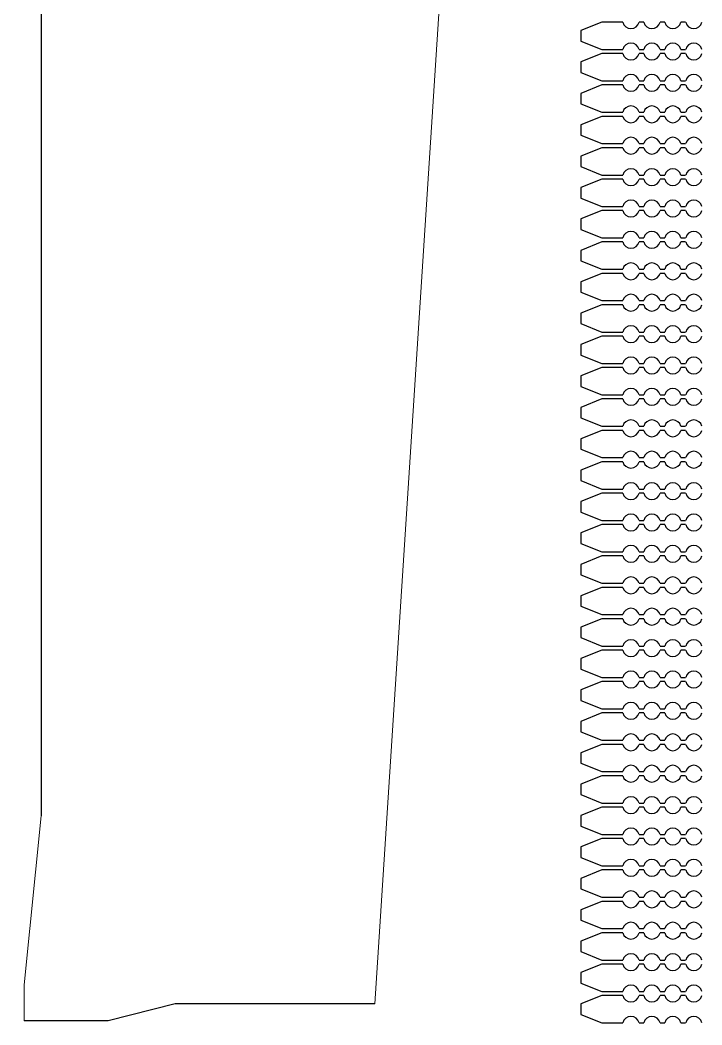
# Model space of a CAD drawing. Extents: x 4056 to 105656, y 4120 to 105720.
# Drawn here: x 56613 to 58241, y 74499 to 76899 of the extents above; entities that cross this region are included whole.
import ezdxf

# ---------------------------------------------------------------- set-up
doc = ezdxf.new("R2010")
doc.units = 13
doc.header["$MEASUREMENT"] = 0
doc.layers.add('Main Layer', color=7, linetype='Continuous', lineweight=0)

msp = doc.modelspace()

# ---------------------------------------------------------------- linework, layer by layer
at = {"lineweight": 0}
for p, q in [((57750.8, 79061.7), (57460.2, 74549.2)), ((56662.7, 74998.8), (56622.7, 74595)), ((56622.7, 74509.2), (56622.7, 74595))]:
    msp.add_line(p, q, dxfattribs=at)
for p, q in [((56662.7, 78152.2), (56662.7, 74998.8)), ((58002.1, 76894.2), (57952.1, 76874.2)), ((57952.1, 76874.2), (57952.1, 76849.2)), ((58052.1, 76894.2), (58002.1, 76894.2)), ((58002.1, 76894.2), (58002.1, 76894.2)), ((58102.1, 76894.2), (58090.9, 76894.2)), ((58152.1, 76894.2), (58140.9, 76894.2)), ((58202.1, 76894.2), (58190.9, 76894.2)), ((57952.1, 76849.2), (58002.1, 76829.2)), ((58002.1, 76829.2), (58052.1, 76829.2)), ((58090.9, 76829.2), (58102.1, 76829.2)), ((58140.9, 76829.2), (58152.1, 76829.2)), ((58190.9, 76829.2), (58202.1, 76829.2)), ((58002.1, 76819.2), (57952.1, 76799.2)), ((58052.1, 76819.2), (58002.1, 76819.2)), ((58002.1, 76819.2), (58002.1, 76819.2)), ((58102.1, 76819.2), (58090.9, 76819.2)), ((58152.1, 76819.2), (58140.9, 76819.2)), ((58202.1, 76819.2), (58190.9, 76819.2)), ((57952.1, 76799.2), (57952.1, 76774.2)), ((57952.1, 76774.2), (58002.1, 76754.2)), ((58002.1, 76754.2), (58052.1, 76754.2)), ((58090.9, 76754.2), (58102.1, 76754.2)), ((58140.9, 76754.2), (58152.1, 76754.2)), ((58190.9, 76754.2), (58202.1, 76754.2)), ((58002.1, 76744.2), (57952.1, 76724.2)), ((58052.1, 76744.2), (58002.1, 76744.2)), ((58002.1, 76744.2), (58002.1, 76744.2)), ((58102.1, 76744.2), (58090.9, 76744.2)), ((58152.1, 76744.2), (58140.9, 76744.2)), ((58202.1, 76744.2), (58190.9, 76744.2)), ((57952.1, 76724.2), (57952.1, 76699.2)), ((57952.1, 76699.2), (58002.1, 76679.2)), ((58002.1, 76669.2), (57952.1, 76649.2)), ((58002.1, 76679.2), (58052.1, 76679.2)), ((58052.1, 76669.2), (58002.1, 76669.2)), ((58002.1, 76669.2), (58002.1, 76669.2)), ((58090.9, 76679.2), (58102.1, 76679.2)), ((58102.1, 76669.2), (58090.9, 76669.2)), ((58140.9, 76679.2), (58152.1, 76679.2)), ((58152.1, 76669.2), (58140.9, 76669.2)), ((58190.9, 76679.2), (58202.1, 76679.2)), ((58202.1, 76669.2), (58190.9, 76669.2)), ((57952.1, 76649.2), (57952.1, 76624.2)), ((57952.1, 76624.2), (58002.1, 76604.2)), ((58002.1, 76594.2), (57952.1, 76574.2)), ((58002.1, 76604.2), (58052.1, 76604.2)), ((58052.1, 76594.2), (58002.1, 76594.2)), ((58002.1, 76594.2), (58002.1, 76594.2)), ((58090.9, 76604.2), (58102.1, 76604.2)), ((58102.1, 76594.2), (58090.9, 76594.2)), ((58140.9, 76604.2), (58152.1, 76604.2)), ((58152.1, 76594.2), (58140.9, 76594.2)), ((58190.9, 76604.2), (58202.1, 76604.2)), ((58202.1, 76594.2), (58190.9, 76594.2)), ((57952.1, 76574.2), (57952.1, 76549.2)), ((57952.1, 76549.2), (58002.1, 76529.2)), ((58002.1, 76519.2), (57952.1, 76499.2)), ((58002.1, 76529.2), (58052.1, 76529.2)), ((58052.1, 76519.2), (58002.1, 76519.2)), ((58002.1, 76519.2), (58002.1, 76519.2)), ((58090.9, 76529.2), (58102.1, 76529.2)), ((58102.1, 76519.2), (58090.9, 76519.2)), ((58140.9, 76529.2), (58152.1, 76529.2)), ((58152.1, 76519.2), (58140.9, 76519.2)), ((58190.9, 76529.2), (58202.1, 76529.2)), ((58202.1, 76519.2), (58190.9, 76519.2)), ((57952.1, 76499.2), (57952.1, 76474.2)), ((57952.1, 76474.2), (58002.1, 76454.2)), ((58002.1, 76444.2), (57952.1, 76424.2)), ((58002.1, 76454.2), (58052.1, 76454.2)), ((58052.1, 76444.2), (58002.1, 76444.2)), ((58002.1, 76444.2), (58002.1, 76444.2)), ((58090.9, 76454.2), (58102.1, 76454.2)), ((58102.1, 76444.2), (58090.9, 76444.2)), ((58140.9, 76454.2), (58152.1, 76454.2)), ((58152.1, 76444.2), (58140.9, 76444.2)), ((58190.9, 76454.2), (58202.1, 76454.2)), ((58202.1, 76444.2), (58190.9, 76444.2)), ((57952.1, 76424.2), (57952.1, 76399.2)), ((57952.1, 76399.2), (58002.1, 76379.2)), ((58002.1, 76369.2), (57952.1, 76349.2)), ((58002.1, 76379.2), (58052.1, 76379.2)), ((58052.1, 76369.2), (58002.1, 76369.2)), ((58002.1, 76369.2), (58002.1, 76369.2)), ((58090.9, 76379.2), (58102.1, 76379.2)), ((58102.1, 76369.2), (58090.9, 76369.2)), ((58140.9, 76379.2), (58152.1, 76379.2)), ((58152.1, 76369.2), (58140.9, 76369.2)), ((58190.9, 76379.2), (58202.1, 76379.2)), ((58202.1, 76369.2), (58190.9, 76369.2)), ((57952.1, 76349.2), (57952.1, 76324.2)), ((57952.1, 76324.2), (58002.1, 76304.2)), ((58002.1, 76304.2), (58052.1, 76304.2)), ((58090.9, 76304.2), (58102.1, 76304.2)), ((58140.9, 76304.2), (58152.1, 76304.2)), ((58190.9, 76304.2), (58202.1, 76304.2)), ((58002.1, 76294.2), (57952.1, 76274.2)), ((57952.1, 76274.2), (57952.1, 76249.2)), ((58052.1, 76294.2), (58002.1, 76294.2)), ((58002.1, 76294.2), (58002.1, 76294.2)), ((58102.1, 76294.2), (58090.9, 76294.2)), ((58152.1, 76294.2), (58140.9, 76294.2)), ((58202.1, 76294.2), (58190.9, 76294.2)), ((57952.1, 76249.2), (58002.1, 76229.2)), ((58002.1, 76229.2), (58052.1, 76229.2)), ((58090.9, 76229.2), (58102.1, 76229.2)), ((58140.9, 76229.2), (58152.1, 76229.2)), ((58190.9, 76229.2), (58202.1, 76229.2)), ((58002.1, 76219.2), (57952.1, 76199.2)), ((58052.1, 76219.2), (58002.1, 76219.2)), ((58002.1, 76219.2), (58002.1, 76219.2)), ((58102.1, 76219.2), (58090.9, 76219.2)), ((58152.1, 76219.2), (58140.9, 76219.2)), ((58202.1, 76219.2), (58190.9, 76219.2)), ((57952.1, 76199.2), (57952.1, 76174.2)), ((57952.1, 76174.2), (58002.1, 76154.2)), ((58002.1, 76154.2), (58052.1, 76154.2)), ((58090.9, 76154.2), (58102.1, 76154.2)), ((58140.9, 76154.2), (58152.1, 76154.2)), ((58190.9, 76154.2), (58202.1, 76154.2)), ((58002.1, 76144.2), (57952.1, 76124.2)), ((58052.1, 76144.2), (58002.1, 76144.2)), ((58002.1, 76144.2), (58002.1, 76144.2)), ((58102.1, 76144.2), (58090.9, 76144.2)), ((58152.1, 76144.2), (58140.9, 76144.2)), ((58202.1, 76144.2), (58190.9, 76144.2)), ((57952.1, 76124.2), (57952.1, 76099.2)), ((57952.1, 76099.2), (58002.1, 76079.2)), ((58002.1, 76069.2), (57952.1, 76049.2)), ((58002.1, 76079.2), (58052.1, 76079.2)), ((58052.1, 76069.2), (58002.1, 76069.2)), ((58002.1, 76069.2), (58002.1, 76069.2)), ((58090.9, 76079.2), (58102.1, 76079.2)), ((58102.1, 76069.2), (58090.9, 76069.2)), ((58140.9, 76079.2), (58152.1, 76079.2)), ((58152.1, 76069.2), (58140.9, 76069.2)), ((58190.9, 76079.2), (58202.1, 76079.2)), ((58202.1, 76069.2), (58190.9, 76069.2)), ((57952.1, 76049.2), (57952.1, 76024.2)), ((57952.1, 76024.2), (58002.1, 76004.2)), ((58002.1, 75994.2), (57952.1, 75974.2)), ((58002.1, 76004.2), (58052.1, 76004.2)), ((58052.1, 75994.2), (58002.1, 75994.2)), ((58002.1, 75994.2), (58002.1, 75994.2)), ((58090.9, 76004.2), (58102.1, 76004.2)), ((58102.1, 75994.2), (58090.9, 75994.2)), ((58140.9, 76004.2), (58152.1, 76004.2)), ((58152.1, 75994.2), (58140.9, 75994.2)), ((58190.9, 76004.2), (58202.1, 76004.2)), ((58202.1, 75994.2), (58190.9, 75994.2)), ((57952.1, 75974.2), (57952.1, 75949.2)), ((57952.1, 75949.2), (58002.1, 75929.2)), ((58002.1, 75919.2), (57952.1, 75899.2)), ((58002.1, 75929.2), (58052.1, 75929.2)), ((58052.1, 75919.2), (58002.1, 75919.2)), ((58002.1, 75919.2), (58002.1, 75919.2)), ((58090.9, 75929.2), (58102.1, 75929.2)), ((58102.1, 75919.2), (58090.9, 75919.2)), ((58140.9, 75929.2), (58152.1, 75929.2)), ((58152.1, 75919.2), (58140.9, 75919.2)), ((58190.9, 75929.2), (58202.1, 75929.2)), ((58202.1, 75919.2), (58190.9, 75919.2)), ((57952.1, 75899.2), (57952.1, 75874.2)), ((57952.1, 75874.2), (58002.1, 75854.2)), ((58002.1, 75844.2), (57952.1, 75824.2)), ((58002.1, 75854.2), (58052.1, 75854.2)), ((58052.1, 75844.2), (58002.1, 75844.2)), ((58002.1, 75844.2), (58002.1, 75844.2)), ((58090.9, 75854.2), (58102.1, 75854.2)), ((58102.1, 75844.2), (58090.9, 75844.2)), ((58140.9, 75854.2), (58152.1, 75854.2)), ((58152.1, 75844.2), (58140.9, 75844.2)), ((58190.9, 75854.2), (58202.1, 75854.2)), ((58202.1, 75844.2), (58190.9, 75844.2)), ((57952.1, 75824.2), (57952.1, 75799.2)), ((57952.1, 75799.2), (58002.1, 75779.2)), ((58002.1, 75769.2), (57952.1, 75749.2)), ((58002.1, 75779.2), (58052.1, 75779.2)), ((58052.1, 75769.2), (58002.1, 75769.2)), ((58002.1, 75769.2), (58002.1, 75769.2)), ((58090.9, 75779.2), (58102.1, 75779.2)), ((58102.1, 75769.2), (58090.9, 75769.2)), ((58140.9, 75779.2), (58152.1, 75779.2)), ((58152.1, 75769.2), (58140.9, 75769.2)), ((58190.9, 75779.2), (58202.1, 75779.2)), ((58202.1, 75769.2), (58190.9, 75769.2)), ((57952.1, 75749.2), (57952.1, 75724.2)), ((57952.1, 75724.2), (58002.1, 75704.2)), ((58002.1, 75704.2), (58052.1, 75704.2)), ((58090.9, 75704.2), (58102.1, 75704.2)), ((58140.9, 75704.2), (58152.1, 75704.2)), ((58190.9, 75704.2), (58202.1, 75704.2)), ((58002.1, 75694.2), (57952.1, 75674.2)), ((57952.1, 75674.2), (57952.1, 75649.2)), ((58052.1, 75694.2), (58002.1, 75694.2)), ((58002.1, 75694.2), (58002.1, 75694.2)), ((58102.1, 75694.2), (58090.9, 75694.2)), ((58152.1, 75694.2), (58140.9, 75694.2)), ((58202.1, 75694.2), (58190.9, 75694.2)), ((57952.1, 75649.2), (58002.1, 75629.2)), ((58002.1, 75629.2), (58052.1, 75629.2)), ((58090.9, 75629.2), (58102.1, 75629.2)), ((58140.9, 75629.2), (58152.1, 75629.2)), ((58190.9, 75629.2), (58202.1, 75629.2)), ((58002.1, 75619.2), (57952.1, 75599.2)), ((58052.1, 75619.2), (58002.1, 75619.2)), ((58002.1, 75619.2), (58002.1, 75619.2)), ((58102.1, 75619.2), (58090.9, 75619.2)), ((58152.1, 75619.2), (58140.9, 75619.2)), ((58202.1, 75619.2), (58190.9, 75619.2)), ((57952.1, 75599.2), (57952.1, 75574.2)), ((57952.1, 75574.2), (58002.1, 75554.2)), ((58002.1, 75554.2), (58052.1, 75554.2)), ((58090.9, 75554.2), (58102.1, 75554.2)), ((58140.9, 75554.2), (58152.1, 75554.2)), ((58190.9, 75554.2), (58202.1, 75554.2)), ((58002.1, 75544.2), (57952.1, 75524.2)), ((58052.1, 75544.2), (58002.1, 75544.2)), ((58002.1, 75544.2), (58002.1, 75544.2)), ((58102.1, 75544.2), (58090.9, 75544.2)), ((58152.1, 75544.2), (58140.9, 75544.2)), ((58202.1, 75544.2), (58190.9, 75544.2)), ((57952.1, 75524.2), (57952.1, 75499.2)), ((57952.1, 75499.2), (58002.1, 75479.2)), ((58002.1, 75469.2), (57952.1, 75449.2)), ((58002.1, 75479.2), (58052.1, 75479.2)), ((58052.1, 75469.2), (58002.1, 75469.2)), ((58002.1, 75469.2), (58002.1, 75469.2)), ((58090.9, 75479.2), (58102.1, 75479.2)), ((58102.1, 75469.2), (58090.9, 75469.2)), ((58140.9, 75479.2), (58152.1, 75479.2)), ((58152.1, 75469.2), (58140.9, 75469.2)), ((58190.9, 75479.2), (58202.1, 75479.2)), ((58202.1, 75469.2), (58190.9, 75469.2)), ((57952.1, 75449.2), (57952.1, 75424.2)), ((57952.1, 75424.2), (58002.1, 75404.2)), ((58002.1, 75394.2), (57952.1, 75374.2)), ((58002.1, 75404.2), (58052.1, 75404.2)), ((58052.1, 75394.2), (58002.1, 75394.2)), ((58002.1, 75394.2), (58002.1, 75394.2)), ((58090.9, 75404.2), (58102.1, 75404.2)), ((58102.1, 75394.2), (58090.9, 75394.2)), ((58140.9, 75404.2), (58152.1, 75404.2)), ((58152.1, 75394.2), (58140.9, 75394.2)), ((58190.9, 75404.2), (58202.1, 75404.2)), ((58202.1, 75394.2), (58190.9, 75394.2)), ((57952.1, 75374.2), (57952.1, 75349.2)), ((57952.1, 75349.2), (58002.1, 75329.2)), ((58002.1, 75319.2), (57952.1, 75299.2)), ((58002.1, 75329.2), (58052.1, 75329.2)), ((58052.1, 75319.2), (58002.1, 75319.2)), ((58002.1, 75319.2), (58002.1, 75319.2)), ((58090.9, 75329.2), (58102.1, 75329.2)), ((58102.1, 75319.2), (58090.9, 75319.2)), ((58140.9, 75329.2), (58152.1, 75329.2)), ((58152.1, 75319.2), (58140.9, 75319.2)), ((58190.9, 75329.2), (58202.1, 75329.2)), ((58202.1, 75319.2), (58190.9, 75319.2)), ((57952.1, 75299.2), (57952.1, 75274.2)), ((57952.1, 75274.2), (58002.1, 75254.2)), ((58002.1, 75244.2), (57952.1, 75224.2)), ((58002.1, 75254.2), (58052.1, 75254.2)), ((58052.1, 75244.2), (58002.1, 75244.2)), ((58002.1, 75244.2), (58002.1, 75244.2)), ((58090.9, 75254.2), (58102.1, 75254.2)), ((58102.1, 75244.2), (58090.9, 75244.2)), ((58140.9, 75254.2), (58152.1, 75254.2)), ((58152.1, 75244.2), (58140.9, 75244.2)), ((58190.9, 75254.2), (58202.1, 75254.2)), ((58202.1, 75244.2), (58190.9, 75244.2)), ((57952.1, 75224.2), (57952.1, 75199.2)), ((57952.1, 75199.2), (58002.1, 75179.2)), ((58002.1, 75169.2), (57952.1, 75149.2)), ((58002.1, 75179.2), (58052.1, 75179.2)), ((58052.1, 75169.2), (58002.1, 75169.2)), ((58002.1, 75169.2), (58002.1, 75169.2)), ((58090.9, 75179.2), (58102.1, 75179.2)), ((58102.1, 75169.2), (58090.9, 75169.2)), ((58140.9, 75179.2), (58152.1, 75179.2)), ((58152.1, 75169.2), (58140.9, 75169.2)), ((58190.9, 75179.2), (58202.1, 75179.2)), ((58202.1, 75169.2), (58190.9, 75169.2)), ((57952.1, 75149.2), (57952.1, 75124.2)), ((57952.1, 75124.2), (58002.1, 75104.2)), ((58002.1, 75104.2), (58052.1, 75104.2)), ((58090.9, 75104.2), (58102.1, 75104.2)), ((58140.9, 75104.2), (58152.1, 75104.2)), ((58190.9, 75104.2), (58202.1, 75104.2)), ((58002.1, 75094.2), (57952.1, 75074.2)), ((57952.1, 75074.2), (57952.1, 75049.2)), ((58052.1, 75094.2), (58002.1, 75094.2)), ((58002.1, 75094.2), (58002.1, 75094.2)), ((58102.1, 75094.2), (58090.9, 75094.2)), ((58152.1, 75094.2), (58140.9, 75094.2)), ((58202.1, 75094.2), (58190.9, 75094.2)), ((57952.1, 75049.2), (58002.1, 75029.2)), ((58002.1, 75029.2), (58052.1, 75029.2)), ((58090.9, 75029.2), (58102.1, 75029.2)), ((58140.9, 75029.2), (58152.1, 75029.2)), ((58190.9, 75029.2), (58202.1, 75029.2)), ((58002.1, 75019.2), (57952.1, 74999.2)), ((58052.1, 75019.2), (58002.1, 75019.2)), ((58002.1, 75019.2), (58002.1, 75019.2)), ((58102.1, 75019.2), (58090.9, 75019.2)), ((58152.1, 75019.2), (58140.9, 75019.2)), ((58202.1, 75019.2), (58190.9, 75019.2)), ((57952.1, 74999.2), (57952.1, 74974.2)), ((57952.1, 74974.2), (58002.1, 74954.2)), ((58002.1, 74954.2), (58052.1, 74954.2)), ((58090.9, 74954.2), (58102.1, 74954.2)), ((58140.9, 74954.2), (58152.1, 74954.2)), ((58190.9, 74954.2), (58202.1, 74954.2)), ((58002.1, 74944.2), (57952.1, 74924.2)), ((58052.1, 74944.2), (58002.1, 74944.2)), ((58002.1, 74944.2), (58002.1, 74944.2)), ((58102.1, 74944.2), (58090.9, 74944.2)), ((58152.1, 74944.2), (58140.9, 74944.2)), ((58202.1, 74944.2), (58190.9, 74944.2)), ((57952.1, 74924.2), (57952.1, 74899.2)), ((57952.1, 74899.2), (58002.1, 74879.2)), ((58002.1, 74869.2), (57952.1, 74849.2)), ((58002.1, 74879.2), (58052.1, 74879.2)), ((58052.1, 74869.2), (58002.1, 74869.2)), ((58002.1, 74869.2), (58002.1, 74869.2)), ((58090.9, 74879.2), (58102.1, 74879.2)), ((58102.1, 74869.2), (58090.9, 74869.2)), ((58140.9, 74879.2), (58152.1, 74879.2)), ((58152.1, 74869.2), (58140.9, 74869.2)), ((58190.9, 74879.2), (58202.1, 74879.2)), ((58202.1, 74869.2), (58190.9, 74869.2)), ((57952.1, 74849.2), (57952.1, 74824.2)), ((57952.1, 74824.2), (58002.1, 74804.2)), ((58002.1, 74794.2), (57952.1, 74774.2)), ((58002.1, 74804.2), (58052.1, 74804.2)), ((58052.1, 74794.2), (58002.1, 74794.2)), ((58002.1, 74794.2), (58002.1, 74794.2)), ((58090.9, 74804.2), (58102.1, 74804.2)), ((58102.1, 74794.2), (58090.9, 74794.2)), ((58140.9, 74804.2), (58152.1, 74804.2)), ((58152.1, 74794.2), (58140.9, 74794.2)), ((58190.9, 74804.2), (58202.1, 74804.2)), ((58202.1, 74794.2), (58190.9, 74794.2)), ((57952.1, 74774.2), (57952.1, 74749.2)), ((57952.1, 74749.2), (58002.1, 74729.2)), ((58002.1, 74719.2), (57952.1, 74699.2)), ((58002.1, 74729.2), (58052.1, 74729.2)), ((58052.1, 74719.2), (58002.1, 74719.2)), ((58002.1, 74719.2), (58002.1, 74719.2)), ((58090.9, 74729.2), (58102.1, 74729.2)), ((58102.1, 74719.2), (58090.9, 74719.2)), ((58140.9, 74729.2), (58152.1, 74729.2)), ((58152.1, 74719.2), (58140.9, 74719.2)), ((58190.9, 74729.2), (58202.1, 74729.2)), ((58202.1, 74719.2), (58190.9, 74719.2)), ((57952.1, 74699.2), (57952.1, 74674.2)), ((57952.1, 74674.2), (58002.1, 74654.2)), ((58002.1, 74644.2), (57952.1, 74624.2)), ((58002.1, 74654.2), (58052.1, 74654.2)), ((58052.1, 74644.2), (58002.1, 74644.2)), ((58002.1, 74644.2), (58002.1, 74644.2)), ((58090.9, 74654.2), (58102.1, 74654.2)), ((58102.1, 74644.2), (58090.9, 74644.2)), ((58140.9, 74654.2), (58152.1, 74654.2)), ((58152.1, 74644.2), (58140.9, 74644.2)), ((58190.9, 74654.2), (58202.1, 74654.2)), ((58202.1, 74644.2), (58190.9, 74644.2)), ((57952.1, 74624.2), (57952.1, 74599.2)), ((57952.1, 74599.2), (58002.1, 74579.2)), ((58002.1, 74569.2), (57952.1, 74549.2)), ((58002.1, 74579.2), (58052.1, 74579.2)), ((58052.1, 74569.2), (58002.1, 74569.2)), ((58002.1, 74569.2), (58002.1, 74569.2)), ((58090.9, 74579.2), (58102.1, 74579.2)), ((58102.1, 74569.2), (58090.9, 74569.2)), ((58140.9, 74579.2), (58152.1, 74579.2)), ((58152.1, 74569.2), (58140.9, 74569.2)), ((58190.9, 74579.2), (58202.1, 74579.2)), ((58202.1, 74569.2), (58190.9, 74569.2)), ((56982.7, 74549.2), (56822.7, 74509.2)), ((57460.2, 74549.2), (56982.7, 74549.2)), ((57952.1, 74549.2), (57952.1, 74524.2)), ((57952.1, 74524.2), (58002.1, 74504.2)), ((56822.7, 74509.2), (56622.7, 74509.2)), ((58002.1, 74504.2), (58052.1, 74504.2)), ((58090.9, 74504.2), (58102.1, 74504.2)), ((58140.9, 74504.2), (58152.1, 74504.2)), ((58190.9, 74504.2), (58202.1, 74504.2))]:
    msp.add_line(p, q)
msp.add_circle((61011.6, 73976.1), 11000, dxfattribs=at)
for centre, start, end in [((58071.5, 76899.2), 194.4775, 345.5225), ((58121.5, 76899.2), 194.4775, 345.5225), ((58171.5, 76899.2), 194.4775, 345.5225), ((58221.5, 76899.2), 194.4775, 345.5225), ((58071.5, 76824.2), 14.4775, 165.5225), ((58121.5, 76824.2), 14.4775, 165.5225), ((58171.5, 76824.2), 14.4775, 165.5225), ((58221.5, 76824.2), 14.4775, 165.5225), ((58071.5, 76824.2), 194.4775, 345.5225), ((58121.5, 76824.2), 194.4775, 345.5225), ((58171.5, 76824.2), 194.4775, 345.5225), ((58221.5, 76824.2), 194.4775, 345.5225), ((58071.5, 76749.2), 14.4775, 165.5225), ((58121.5, 76749.2), 14.4775, 165.5225), ((58171.5, 76749.2), 14.4775, 165.5225), ((58221.5, 76749.2), 14.4775, 165.5225), ((58071.5, 76749.2), 194.4775, 345.5225), ((58121.5, 76749.2), 194.4775, 345.5225), ((58171.5, 76749.2), 194.4775, 345.5225), ((58221.5, 76749.2), 194.4775, 345.5225), ((58071.5, 76674.2), 14.4775, 165.5225), ((58121.5, 76674.2), 14.4775, 165.5225), ((58171.5, 76674.2), 14.4775, 165.5225), ((58221.5, 76674.2), 14.4775, 165.5225), ((58071.5, 76674.2), 194.4775, 345.5225), ((58121.5, 76674.2), 194.4775, 345.5225), ((58171.5, 76674.2), 194.4775, 345.5225), ((58221.5, 76674.2), 194.4775, 345.5225), ((58071.5, 76599.2), 14.4775, 165.5225), ((58121.5, 76599.2), 14.4775, 165.5225), ((58171.5, 76599.2), 14.4775, 165.5225), ((58221.5, 76599.2), 14.4775, 165.5225), ((58071.5, 76599.2), 194.4775, 345.5225), ((58121.5, 76599.2), 194.4775, 345.5225), ((58171.5, 76599.2), 194.4775, 345.5225), ((58221.5, 76599.2), 194.4775, 345.5225), ((58071.5, 76524.2), 14.4775, 165.5225), ((58121.5, 76524.2), 14.4775, 165.5225), ((58171.5, 76524.2), 14.4775, 165.5225), ((58221.5, 76524.2), 14.4775, 165.5225), ((58071.5, 76524.2), 194.4775, 345.5225), ((58121.5, 76524.2), 194.4775, 345.5225), ((58171.5, 76524.2), 194.4775, 345.5225), ((58221.5, 76524.2), 194.4775, 345.5225), ((58071.5, 76449.2), 14.4775, 165.5225), ((58121.5, 76449.2), 14.4775, 165.5225), ((58171.5, 76449.2), 14.4775, 165.5225), ((58221.5, 76449.2), 14.4775, 165.5225), ((58071.5, 76449.2), 194.4775, 345.5225), ((58121.5, 76449.2), 194.4775, 345.5225), ((58171.5, 76449.2), 194.4775, 345.5225), ((58221.5, 76449.2), 194.4775, 345.5225), ((58071.5, 76374.2), 14.4775, 165.5225), ((58121.5, 76374.2), 14.4775, 165.5225), ((58171.5, 76374.2), 14.4775, 165.5225), ((58221.5, 76374.2), 14.4775, 165.5225), ((58071.5, 76374.2), 194.4775, 345.5225), ((58121.5, 76374.2), 194.4775, 345.5225), ((58171.5, 76374.2), 194.4775, 345.5225), ((58221.5, 76374.2), 194.4775, 345.5225), ((58071.5, 76299.2), 14.4775, 165.5225), ((58121.5, 76299.2), 14.4775, 165.5225), ((58171.5, 76299.2), 14.4775, 165.5225), ((58221.5, 76299.2), 14.4775, 165.5225), ((58071.5, 76299.2), 194.4775, 345.5225), ((58121.5, 76299.2), 194.4775, 345.5225), ((58171.5, 76299.2), 194.4775, 345.5225), ((58221.5, 76299.2), 194.4775, 345.5225), ((58071.5, 76224.2), 14.4775, 165.5225), ((58121.5, 76224.2), 14.4775, 165.5225), ((58171.5, 76224.2), 14.4775, 165.5225), ((58221.5, 76224.2), 14.4775, 165.5225), ((58071.5, 76224.2), 194.4775, 345.5225), ((58121.5, 76224.2), 194.4775, 345.5225), ((58171.5, 76224.2), 194.4775, 345.5225), ((58221.5, 76224.2), 194.4775, 345.5225), ((58071.5, 76149.2), 14.4775, 165.5225), ((58121.5, 76149.2), 14.4775, 165.5225), ((58171.5, 76149.2), 14.4775, 165.5225), ((58221.5, 76149.2), 14.4775, 165.5225), ((58071.5, 76149.2), 194.4775, 345.5225), ((58121.5, 76149.2), 194.4775, 345.5225), ((58171.5, 76149.2), 194.4775, 345.5225), ((58221.5, 76149.2), 194.4775, 345.5225), ((58071.5, 76074.2), 14.4775, 165.5225), ((58121.5, 76074.2), 14.4775, 165.5225), ((58171.5, 76074.2), 14.4775, 165.5225), ((58221.5, 76074.2), 14.4775, 165.5225), ((58071.5, 76074.2), 194.4775, 345.5225), ((58121.5, 76074.2), 194.4775, 345.5225), ((58171.5, 76074.2), 194.4775, 345.5225), ((58221.5, 76074.2), 194.4775, 345.5225), ((58071.5, 75999.2), 14.4775, 165.5225), ((58121.5, 75999.2), 14.4775, 165.5225), ((58171.5, 75999.2), 14.4775, 165.5225), ((58221.5, 75999.2), 14.4775, 165.5225), ((58071.5, 75999.2), 194.4775, 345.5225), ((58121.5, 75999.2), 194.4775, 345.5225), ((58171.5, 75999.2), 194.4775, 345.5225), ((58221.5, 75999.2), 194.4775, 345.5225), ((58071.5, 75924.2), 14.4775, 165.5225), ((58121.5, 75924.2), 14.4775, 165.5225), ((58171.5, 75924.2), 14.4775, 165.5225), ((58221.5, 75924.2), 14.4775, 165.5225), ((58071.5, 75924.2), 194.4775, 345.5225), ((58121.5, 75924.2), 194.4775, 345.5225), ((58171.5, 75924.2), 194.4775, 345.5225), ((58221.5, 75924.2), 194.4775, 345.5225), ((58071.5, 75849.2), 14.4775, 165.5225), ((58121.5, 75849.2), 14.4775, 165.5225), ((58171.5, 75849.2), 14.4775, 165.5225), ((58221.5, 75849.2), 14.4775, 165.5225), ((58071.5, 75849.2), 194.4775, 345.5225), ((58121.5, 75849.2), 194.4775, 345.5225), ((58171.5, 75849.2), 194.4775, 345.5225), ((58221.5, 75849.2), 194.4775, 345.5225), ((58071.5, 75774.2), 14.4775, 165.5225), ((58121.5, 75774.2), 14.4775, 165.5225), ((58171.5, 75774.2), 14.4775, 165.5225), ((58221.5, 75774.2), 14.4775, 165.5225), ((58071.5, 75774.2), 194.4775, 345.5225), ((58121.5, 75774.2), 194.4775, 345.5225), ((58171.5, 75774.2), 194.4775, 345.5225), ((58221.5, 75774.2), 194.4775, 345.5225), ((58071.5, 75699.2), 14.4775, 165.5225), ((58121.5, 75699.2), 14.4775, 165.5225), ((58171.5, 75699.2), 14.4775, 165.5225), ((58221.5, 75699.2), 14.4775, 165.5225), ((58071.5, 75699.2), 194.4775, 345.5225), ((58121.5, 75699.2), 194.4775, 345.5225), ((58171.5, 75699.2), 194.4775, 345.5225), ((58221.5, 75699.2), 194.4775, 345.5225), ((58071.5, 75624.2), 14.4775, 165.5225), ((58121.5, 75624.2), 14.4775, 165.5225), ((58171.5, 75624.2), 14.4775, 165.5225), ((58221.5, 75624.2), 14.4775, 165.5225), ((58071.5, 75624.2), 194.4775, 345.5225), ((58121.5, 75624.2), 194.4775, 345.5225), ((58171.5, 75624.2), 194.4775, 345.5225), ((58221.5, 75624.2), 194.4775, 345.5225), ((58071.5, 75549.2), 14.4775, 165.5225), ((58121.5, 75549.2), 14.4775, 165.5225), ((58171.5, 75549.2), 14.4775, 165.5225), ((58221.5, 75549.2), 14.4775, 165.5225), ((58071.5, 75549.2), 194.4775, 345.5225), ((58121.5, 75549.2), 194.4775, 345.5225), ((58171.5, 75549.2), 194.4775, 345.5225), ((58221.5, 75549.2), 194.4775, 345.5225), ((58071.5, 75474.2), 14.4775, 165.5225), ((58121.5, 75474.2), 14.4775, 165.5225), ((58171.5, 75474.2), 14.4775, 165.5225), ((58221.5, 75474.2), 14.4775, 165.5225), ((58071.5, 75474.2), 194.4775, 345.5225), ((58121.5, 75474.2), 194.4775, 345.5225), ((58171.5, 75474.2), 194.4775, 345.5225), ((58221.5, 75474.2), 194.4775, 345.5225), ((58071.5, 75399.2), 14.4775, 165.5225), ((58121.5, 75399.2), 14.4775, 165.5225), ((58171.5, 75399.2), 14.4775, 165.5225), ((58221.5, 75399.2), 14.4775, 165.5225), ((58071.5, 75399.2), 194.4775, 345.5225), ((58121.5, 75399.2), 194.4775, 345.5225), ((58171.5, 75399.2), 194.4775, 345.5225), ((58221.5, 75399.2), 194.4775, 345.5225), ((58071.5, 75324.2), 14.4775, 165.5225), ((58121.5, 75324.2), 14.4775, 165.5225), ((58171.5, 75324.2), 14.4775, 165.5225), ((58221.5, 75324.2), 14.4775, 165.5225), ((58071.5, 75324.2), 194.4775, 345.5225), ((58121.5, 75324.2), 194.4775, 345.5225), ((58171.5, 75324.2), 194.4775, 345.5225), ((58221.5, 75324.2), 194.4775, 345.5225), ((58071.5, 75249.2), 14.4775, 165.5225), ((58121.5, 75249.2), 14.4775, 165.5225), ((58171.5, 75249.2), 14.4775, 165.5225), ((58221.5, 75249.2), 14.4775, 165.5225), ((58071.5, 75249.2), 194.4775, 345.5225), ((58121.5, 75249.2), 194.4775, 345.5225), ((58171.5, 75249.2), 194.4775, 345.5225), ((58221.5, 75249.2), 194.4775, 345.5225), ((58071.5, 75174.2), 14.4775, 165.5225), ((58121.5, 75174.2), 14.4775, 165.5225), ((58171.5, 75174.2), 14.4775, 165.5225), ((58221.5, 75174.2), 14.4775, 165.5225), ((58071.5, 75174.2), 194.4775, 345.5225), ((58121.5, 75174.2), 194.4775, 345.5225), ((58171.5, 75174.2), 194.4775, 345.5225), ((58221.5, 75174.2), 194.4775, 345.5225), ((58071.5, 75099.2), 14.4775, 165.5225), ((58121.5, 75099.2), 14.4775, 165.5225), ((58171.5, 75099.2), 14.4775, 165.5225), ((58221.5, 75099.2), 14.4775, 165.5225), ((58071.5, 75099.2), 194.4775, 345.5225), ((58121.5, 75099.2), 194.4775, 345.5225), ((58171.5, 75099.2), 194.4775, 345.5225), ((58221.5, 75099.2), 194.4775, 345.5225), ((58071.5, 75024.2), 14.4775, 165.5225), ((58121.5, 75024.2), 14.4775, 165.5225), ((58171.5, 75024.2), 14.4775, 165.5225), ((58221.5, 75024.2), 14.4775, 165.5225), ((58071.5, 75024.2), 194.4775, 345.5225), ((58121.5, 75024.2), 194.4775, 345.5225), ((58171.5, 75024.2), 194.4775, 345.5225), ((58221.5, 75024.2), 194.4775, 345.5225), ((58071.5, 74949.2), 14.4775, 165.5225), ((58121.5, 74949.2), 14.4775, 165.5225), ((58171.5, 74949.2), 14.4775, 165.5225), ((58221.5, 74949.2), 14.4775, 165.5225), ((58071.5, 74949.2), 194.4775, 345.5225), ((58121.5, 74949.2), 194.4775, 345.5225), ((58171.5, 74949.2), 194.4775, 345.5225), ((58221.5, 74949.2), 194.4775, 345.5225), ((58071.5, 74874.2), 14.4775, 165.5225), ((58121.5, 74874.2), 14.4775, 165.5225), ((58171.5, 74874.2), 14.4775, 165.5225), ((58221.5, 74874.2), 14.4775, 165.5225), ((58071.5, 74874.2), 194.4775, 345.5225), ((58121.5, 74874.2), 194.4775, 345.5225), ((58171.5, 74874.2), 194.4775, 345.5225), ((58221.5, 74874.2), 194.4775, 345.5225), ((58071.5, 74799.2), 14.4775, 165.5225), ((58121.5, 74799.2), 14.4775, 165.5225), ((58171.5, 74799.2), 14.4775, 165.5225), ((58221.5, 74799.2), 14.4775, 165.5225), ((58071.5, 74799.2), 194.4775, 345.5225), ((58121.5, 74799.2), 194.4775, 345.5225), ((58171.5, 74799.2), 194.4775, 345.5225), ((58221.5, 74799.2), 194.4775, 345.5225), ((58071.5, 74724.2), 14.4775, 165.5225), ((58121.5, 74724.2), 14.4775, 165.5225), ((58171.5, 74724.2), 14.4775, 165.5225), ((58221.5, 74724.2), 14.4775, 165.5225), ((58071.5, 74724.2), 194.4775, 345.5225), ((58121.5, 74724.2), 194.4775, 345.5225), ((58171.5, 74724.2), 194.4775, 345.5225), ((58221.5, 74724.2), 194.4775, 345.5225), ((58071.5, 74649.2), 14.4775, 165.5225), ((58121.5, 74649.2), 14.4775, 165.5225), ((58171.5, 74649.2), 14.4775, 165.5225), ((58221.5, 74649.2), 14.4775, 165.5225), ((58071.5, 74649.2), 194.4775, 345.5225), ((58121.5, 74649.2), 194.4775, 345.5225), ((58171.5, 74649.2), 194.4775, 345.5225), ((58221.5, 74649.2), 194.4775, 345.5225), ((58071.5, 74574.2), 14.4775, 165.5225), ((58121.5, 74574.2), 14.4775, 165.5225), ((58171.5, 74574.2), 14.4775, 165.5225), ((58221.5, 74574.2), 14.4775, 165.5225), ((58071.5, 74574.2), 194.4775, 345.5225), ((58121.5, 74574.2), 194.4775, 345.5225), ((58171.5, 74574.2), 194.4775, 345.5225), ((58221.5, 74574.2), 194.4775, 345.5225), ((58071.5, 74499.2), 14.4775, 165.5225), ((58121.5, 74499.2), 14.4775, 165.5225), ((58171.5, 74499.2), 14.4775, 165.5225), ((58221.5, 74499.2), 14.4775, 165.5225)]:
    msp.add_arc(centre, 20, start, end)
at = {"layer": 'Main Layer'}
msp.add_circle((54856, 54920.5), 50800, dxfattribs=at)

doc.saveas('drawing.dxf')
